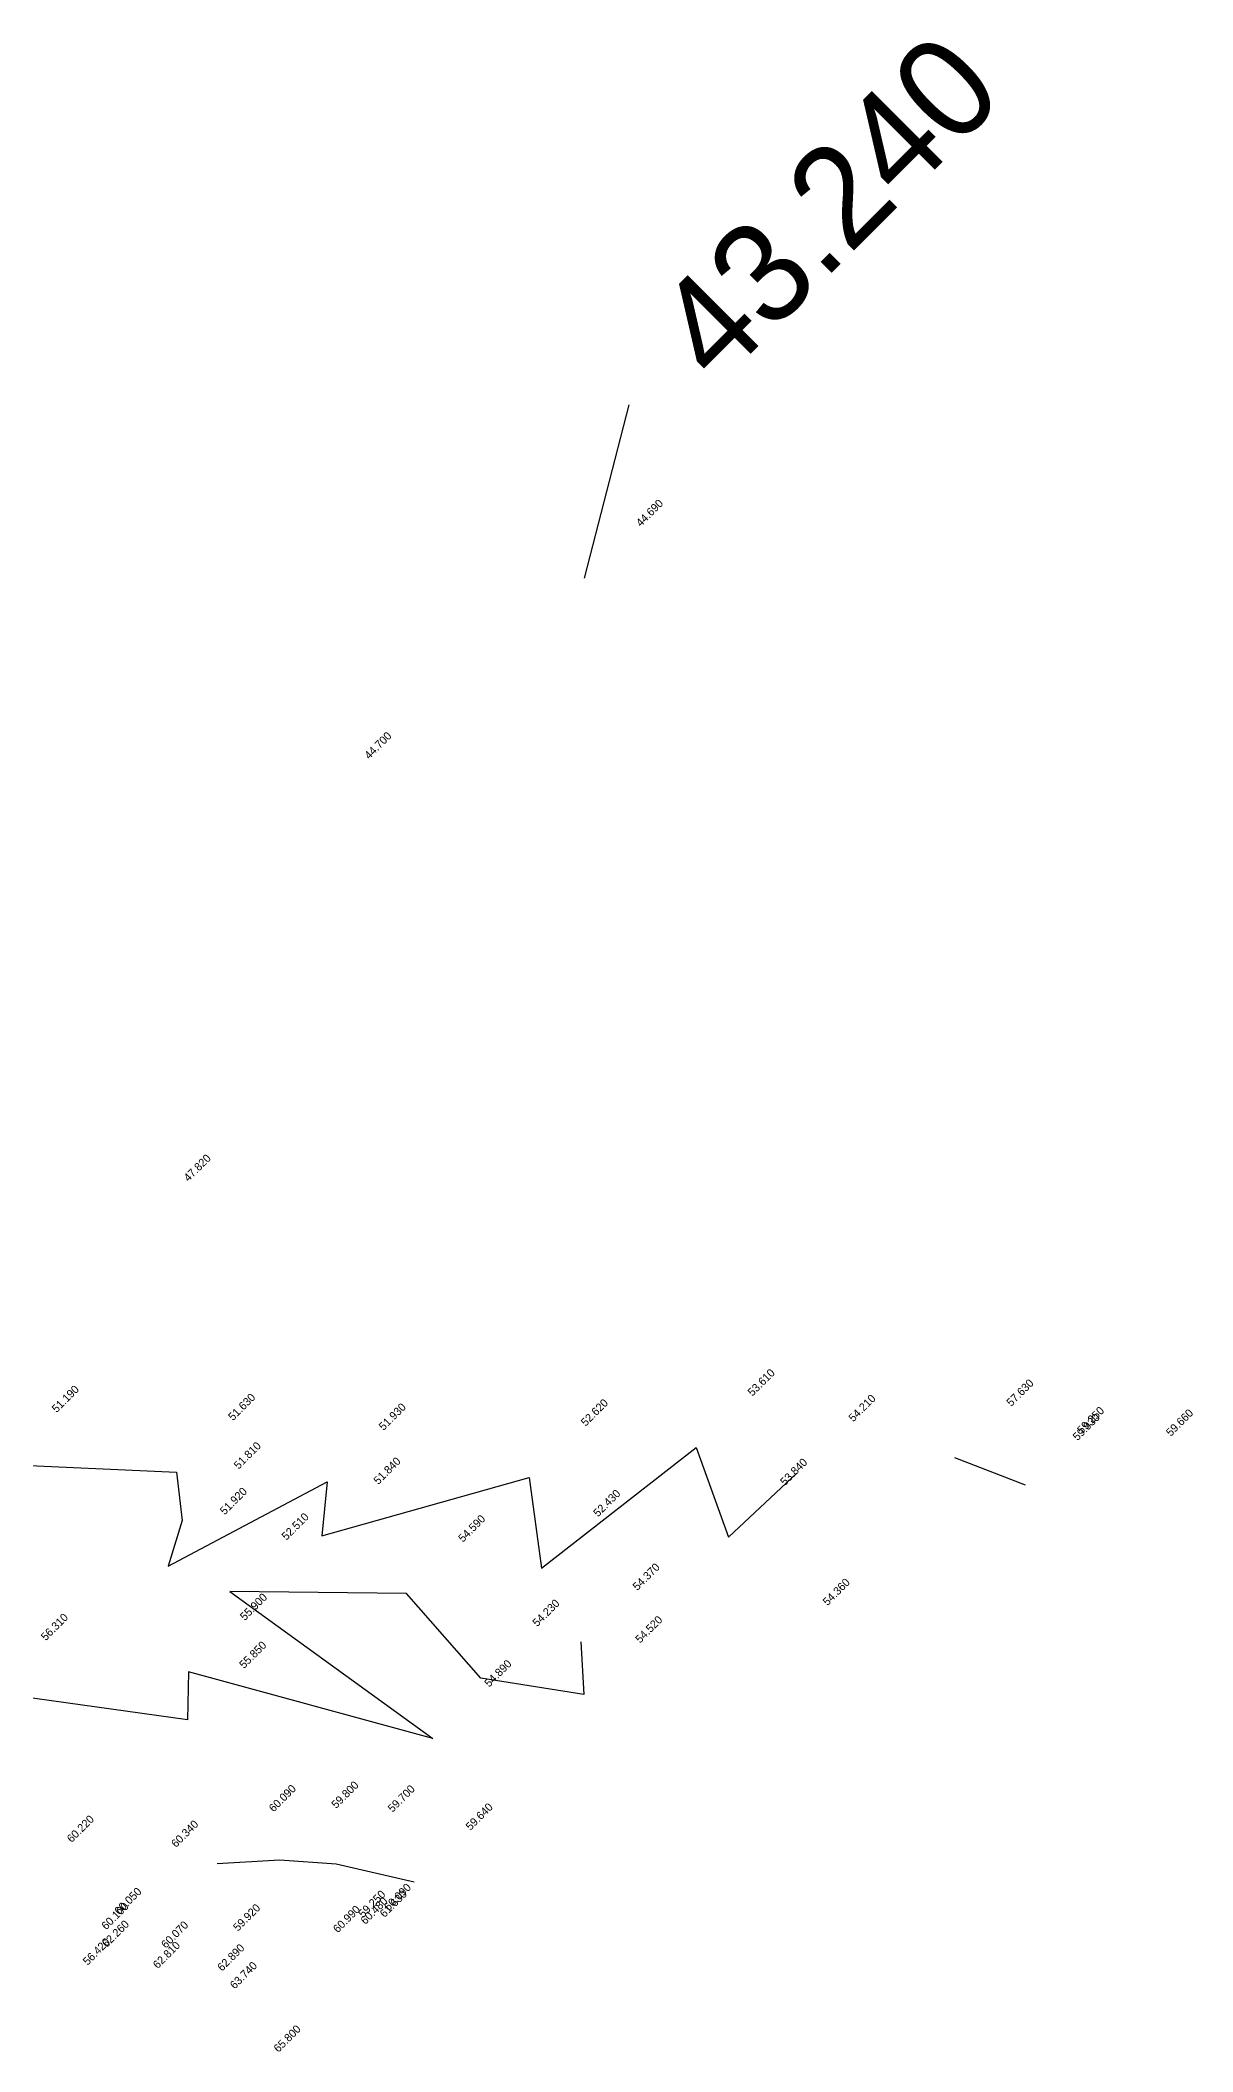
# Model space of a CAD drawing. Header units: metres. Extents: x 1412622 to 1412802, y 4931534 to 4931690.
# Drawn here: x 1412730.5 to 1412802.5, y 4931564.2 to 4931689.9 of the extents above; entities that cross this region are included whole.
import ezdxf
from ezdxf.enums import TextEntityAlignment as Align

# ---------------------------------------------------------------- set-up
doc = ezdxf.new("R2010")
doc.units = ezdxf.units.M
doc.layers.add('DEFAULT', color=255, linetype='Continuous')

msp = doc.modelspace()

# ---------------------------------------------------------------- linework, layer by layer
at = {"layer": 'DEFAULT', "color": 2, "linetype": 'Continuous'}
for p, q in [((1412767.25, 4931667.13, 43.24), (1412764.47, 4931656.31, 44.69)), ((1412767.25, 4931667.13, 43.24), (1412764.47, 4931656.31, 44.69)), ((1412792.03, 4931599.62, 59.25), (1412787.62, 4931601.34, 57.63)), ((1412792.03, 4931599.62, 59.25), (1412787.62, 4931601.34, 57.63))]:
    msp.add_line(p, q, dxfattribs=at)
for points in [[(1412701.82, 4931603.91, 51.36), (1412703.01, 4931599.66, 51.33), (1412696.16, 4931597.12, 53.49), (1412671.86, 4931590.11, 56.64), (1412674.91, 4931584.68, 56.67), (1412722.74, 4931598.17, 51.11), (1412727.97, 4931600.95, 51.19), (1412738.99, 4931600.45, 51.63), (1412739.34, 4931597.42, 51.81), (1412738.47, 4931594.57, 51.92), (1412748.4, 4931599.84, 51.93), (1412748.07, 4931596.46, 51.84), (1412761.03, 4931600.1, 52.62), (1412761.8, 4931594.44, 52.43), (1412771.45, 4931601.98, 53.61), (1412773.48, 4931596.39, 53.84), (1412777.75, 4931600.38, 54.21)], [(1412701.82, 4931603.91, 51.36), (1412703.01, 4931599.66, 51.33), (1412696.16, 4931597.12, 53.49), (1412671.86, 4931590.11, 56.64), (1412674.91, 4931584.68, 56.67), (1412722.74, 4931598.17, 51.11), (1412727.97, 4931600.95, 51.19), (1412738.99, 4931600.45, 51.63), (1412739.34, 4931597.42, 51.81), (1412738.47, 4931594.57, 51.92), (1412748.4, 4931599.84, 51.93), (1412748.07, 4931596.46, 51.84), (1412761.03, 4931600.1, 52.62), (1412761.8, 4931594.44, 52.43), (1412771.45, 4931601.98, 53.61), (1412773.48, 4931596.39, 53.84), (1412777.75, 4931600.38, 54.21)], [(1412764.26, 4931589.84, 54.37), (1412764.43, 4931586.55, 54.52), (1412758, 4931587.58, 54.23), (1412753.36, 4931592.86, 54.59), (1412742.33, 4931592.98, 52.51), (1412755, 4931583.8, 54.89), (1412739.73, 4931587.96, 55.9), (1412739.68, 4931584.96, 55.85), (1412727.29, 4931586.7, 56.31), (1412724.3, 4931581.22, 56.57), (1412715.15, 4931578.72, 57.21)], [(1412764.26, 4931589.84, 54.37), (1412764.43, 4931586.55, 54.52), (1412758, 4931587.58, 54.23), (1412753.36, 4931592.86, 54.59), (1412742.33, 4931592.98, 52.51), (1412755, 4931583.8, 54.89), (1412739.73, 4931587.96, 55.9), (1412739.68, 4931584.96, 55.85), (1412727.29, 4931586.7, 56.31), (1412724.3, 4931581.22, 56.57), (1412715.15, 4931578.72, 57.21)], [(1412741.53, 4931576, 60.09), (1412745.44, 4931576.22, 59.8), (1412748.96, 4931575.98, 59.7), (1412753.83, 4931574.85, 59.64)], [(1412741.53, 4931576, 60.09), (1412745.44, 4931576.22, 59.8), (1412748.96, 4931575.98, 59.7), (1412753.83, 4931574.85, 59.64)]]:
    msp.add_polyline3d(points, dxfattribs=at)

# ---------------------------------------------------------------- texts
at = {"layer": 'DEFAULT', "color": 0, "linetype": 'Continuous'}
for s, height, p in [('43.240', 6.25, (1412770.6, 4931670.48, 43.24)), ('43.240', 6.25, (1412770.6, 4931670.48, 43.24)), ('44.690', 0.5, (1412767.82, 4931659.66, 44.69)), ('44.690', 0.5, (1412767.82, 4931659.66, 44.69)), ('44.700', 0.5, (1412750.85, 4931645.13, 44.7)), ('44.700', 0.5, (1412750.85, 4931645.13, 44.7)), ('47.820', 0.5, (1412739.56, 4931618.74, 47.82)), ('47.820', 0.5, (1412739.56, 4931618.74, 47.82)), ('53.610', 0.5, (1412774.8, 4931605.33, 53.61)), ('53.610', 0.5, (1412774.8, 4931605.33, 53.61)), ('57.630', 0.5, (1412790.97, 4931604.69, 57.63)), ('57.630', 0.5, (1412790.97, 4931604.69, 57.63)), ('51.190', 0.5, (1412731.32, 4931604.3, 51.19)), ('51.190', 0.5, (1412731.32, 4931604.3, 51.19)), ('51.630', 0.5, (1412742.34, 4931603.8, 51.63)), ('51.630', 0.5, (1412742.34, 4931603.8, 51.63)), ('52.620', 0.5, (1412764.38, 4931603.45, 52.62)), ('52.620', 0.5, (1412764.38, 4931603.45, 52.62)), ('54.210', 0.5, (1412781.1, 4931603.73, 54.21)), ('54.210', 0.5, (1412781.1, 4931603.73, 54.21)), ('51.930', 0.5, (1412751.75, 4931603.19, 51.93)), ('51.930', 0.5, (1412751.75, 4931603.19, 51.93)), ('59.930', 0.5, (1412795.11, 4931602.55, 59.93)), ('59.930', 0.5, (1412795.11, 4931602.55, 59.93)), ('59.250', 0.5, (1412795.38, 4931602.97, 59.25)), ('59.250', 0.5, (1412795.38, 4931602.97, 59.25)), ('59.660', 0.5, (1412800.94, 4931602.82, 59.66)), ('59.660', 0.5, (1412800.94, 4931602.82, 59.66)), ('51.810', 0.5, (1412742.69, 4931600.77, 51.81)), ('51.810', 0.5, (1412742.69, 4931600.77, 51.81)), ('51.840', 0.5, (1412751.42, 4931599.81, 51.84)), ('51.840', 0.5, (1412751.42, 4931599.81, 51.84)), ('53.840', 0.5, (1412776.83, 4931599.74, 53.84)), ('53.840', 0.5, (1412776.83, 4931599.74, 53.84)), ('51.920', 0.5, (1412741.82, 4931597.92, 51.92)), ('51.920', 0.5, (1412741.82, 4931597.92, 51.92)), ('52.430', 0.5, (1412765.15, 4931597.79, 52.43)), ('52.430', 0.5, (1412765.15, 4931597.79, 52.43)), ('52.510', 0.5, (1412745.68, 4931596.33, 52.51)), ('52.510', 0.5, (1412745.68, 4931596.33, 52.51)), ('54.590', 0.5, (1412756.71, 4931596.21, 54.59)), ('54.590', 0.5, (1412756.71, 4931596.21, 54.59)), ('54.370', 0.5, (1412767.61, 4931593.19, 54.37)), ('54.370', 0.5, (1412767.61, 4931593.19, 54.37)), ('54.360', 0.5, (1412779.49, 4931592.24, 54.36)), ('54.360', 0.5, (1412779.49, 4931592.24, 54.36)), ('55.900', 0.5, (1412743.08, 4931591.31, 55.9)), ('55.900', 0.5, (1412743.08, 4931591.31, 55.9)), ('54.230', 0.5, (1412761.35, 4931590.93, 54.23)), ('54.230', 0.5, (1412761.35, 4931590.93, 54.23)), ('56.310', 0.5, (1412730.64, 4931590.05, 56.31)), ('56.310', 0.5, (1412730.64, 4931590.05, 56.31)), ('54.520', 0.5, (1412767.78, 4931589.9, 54.52)), ('54.520', 0.5, (1412767.78, 4931589.9, 54.52)), ('55.850', 0.5, (1412743.03, 4931588.31, 55.85)), ('55.850', 0.5, (1412743.03, 4931588.31, 55.85)), ('54.890', 0.5, (1412758.35, 4931587.15, 54.89)), ('54.890', 0.5, (1412758.35, 4931587.15, 54.89)), ('59.800', 0.5, (1412748.79, 4931579.57, 59.8)), ('59.800', 0.5, (1412748.79, 4931579.57, 59.8)), ('60.090', 0.5, (1412744.88, 4931579.35, 60.09)), ('60.090', 0.5, (1412744.88, 4931579.35, 60.09)), ('59.700', 0.5, (1412752.31, 4931579.33, 59.7)), ('59.700', 0.5, (1412752.31, 4931579.33, 59.7)), ('60.220', 0.5, (1412732.26, 4931577.44, 60.22)), ('60.220', 0.5, (1412732.26, 4931577.44, 60.22)), ('60.340', 0.5, (1412738.78, 4931577.13, 60.34)), ('60.340', 0.5, (1412738.78, 4931577.13, 60.34)), ('59.640', 0.5, (1412757.18, 4931578.2, 59.64)), ('59.640', 0.5, (1412757.18, 4931578.2, 59.64)), ('60.050', 0.5, (1412735.23, 4931572.92, 60.05)), ('60.050', 0.5, (1412735.23, 4931572.92, 60.05)), ('59.250', 0.5, (1412750.47, 4931572.75, 59.25)), ('59.250', 0.5, (1412750.47, 4931572.75, 59.25)), ('60.480', 0.5, (1412750.61, 4931572.32, 60.48)), ('60.480', 0.5, (1412750.61, 4931572.32, 60.48)), ('61.630', 0.5, (1412751.81, 4931572.76, 61.63)), ('61.630', 0.5, (1412751.81, 4931572.76, 61.63)), ('60.090', 0.5, (1412752.07, 4931573.18, 60.09)), ('60.090', 0.5, (1412752.07, 4931573.18, 60.09)), ('60.100', 0.5, (1412734.42, 4931571.99, 60.1)), ('60.100', 0.5, (1412734.42, 4931571.99, 60.1)), ('62.260', 0.5, (1412734.45, 4931570.88, 62.26)), ('62.260', 0.5, (1412734.45, 4931570.88, 62.26)), ('60.070', 0.5, (1412738.15, 4931570.83, 60.07)), ('60.070', 0.5, (1412738.15, 4931570.83, 60.07)), ('59.920', 0.5, (1412742.65, 4931571.9, 59.92)), ('59.920', 0.5, (1412742.65, 4931571.9, 59.92)), ('60.990', 0.5, (1412748.89, 4931571.8, 60.99)), ('60.990', 0.5, (1412748.89, 4931571.8, 60.99)), ('56.420', 0.5, (1412733.26, 4931569.77, 56.42)), ('56.420', 0.5, (1412733.26, 4931569.77, 56.42)), ('62.810', 0.5, (1412737.64, 4931569.56, 62.81)), ('62.810', 0.5, (1412737.64, 4931569.56, 62.81)), ('62.890', 0.5, (1412741.66, 4931569.4, 62.89)), ('62.890', 0.5, (1412741.66, 4931569.4, 62.89)), ('63.740', 0.5, (1412742.45, 4931568.29, 63.74)), ('63.740', 0.5, (1412742.45, 4931568.29, 63.74)), ('65.800', 0.5, (1412745.18, 4931564.33, 65.8)), ('65.800', 0.5, (1412745.18, 4931564.33, 65.8))]:
    msp.add_text(s, height=height, rotation=45, dxfattribs=at).set_placement(p, align=Align.MIDDLE_LEFT)

doc.saveas('drawing.dxf')
